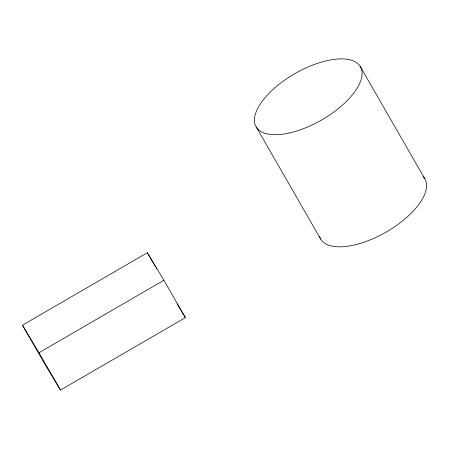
<?xml version="1.0" encoding="UTF-8"?>
<svg xmlns="http://www.w3.org/2000/svg" width="449" height="449" viewBox="0 0 449 449"><rect width="100%" height="100%" fill="white"/><g stroke="black" fill="none" stroke-linecap="round" stroke-linejoin="round"><path stroke-width="0.67" d="M22.45 325.199L147.351 252.731L163.902 280.249L185.392 317.628L60.492 390.091L43.94 362.579L22.45 325.199L39.001 352.718L60.492 390.091M39.001 352.718L163.902 280.249M177.119 303.866L185.392 317.628M360.311 66.598L424.788 178.73M256.227 126.988L320.704 239.121M147.351 252.731L153.592 263.585M154.282 264.792L155.326 266.599M156.016 267.806L156.712 269.013M423.183 176.625A60.172 26.755 -29.9 0 1 386.538 231.852A60.172 26.755 -29.9 0 1 319.604 236.724M289.162 133.022A60.172 26.755 -29.9 0 0 361.411 68.994A60.172 26.755 -29.9 0 0 274.227 88.369A60.172 26.755 -29.9 0 0 289.162 133.022"/></g></svg>
